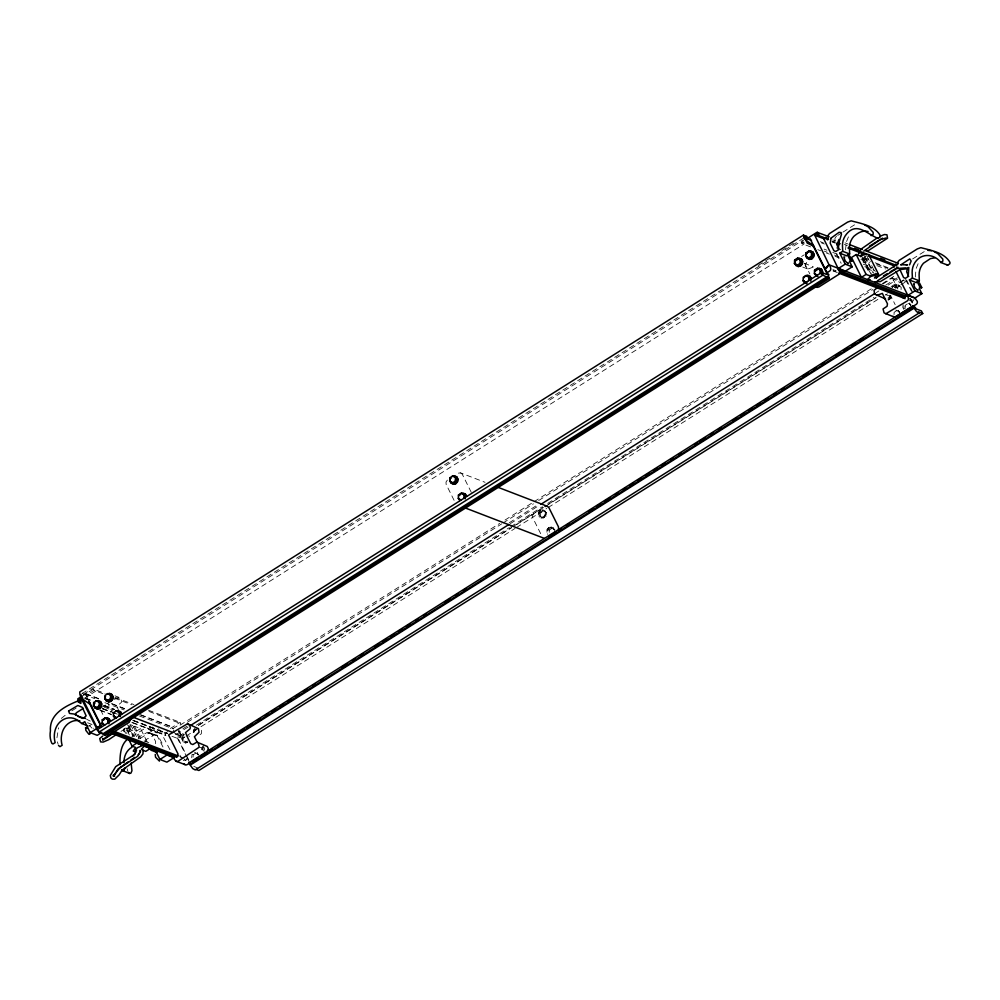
<?xml version="1.0" encoding="UTF-8"?>
<svg xmlns="http://www.w3.org/2000/svg" width="1000" height="1000" viewBox="0 0 1000 1000"><rect width="100%" height="100%" fill="white"/><g stroke="black" fill="none" stroke-linecap="round" stroke-linejoin="round"><path stroke-width="0.75" stroke-dasharray="5 3.75" d="M183.125 740.537L183.275 737.05L184.575 737.55L184.425 741.05L187.15 742.725L183.125 740.537L184.425 741.05M187.037 757.5L186.962 759.325L185.662 760.263L184.462 759.663M191.725 757.788L191.825 755.45M193.075 757.125L193.162 754.8L196.05 752.975L198.775 754.663L194.75 752.475L196.05 752.975M194.5 732.225L194.6 729.9L196.513 728.688M201.5 730.263L201.35 733.763L198.475 735.575L197.175 735.062M203.2 747.138L203.05 750.638L204.35 751.137M204.4 749.975L204.5 747.65M539.275 515.75L539.425 512.25L542.312 510.438L543.6 510.938L546.337 512.625L546.188 516.112L543.312 517.925L539.275 515.75L543.312 517.925M540.575 516.25L540.725 512.762L543.6 510.938M542.013 517.425L544.888 515.612L545.037 512.112L542.312 510.438M550.9 527.675L554.925 529.862L550.9 527.675L548.025 529.487L547.875 532.987L549.175 533.5M549.225 532.325L549.325 530L552.2 528.188M887.775 299.125L889.688 297.913L889.837 294.413M888.112 300.238L890.987 298.425L891.137 294.925M894.025 314.637L894.125 312.312L897 310.487L899.737 312.162L896.612 310.538M901.062 289.6L901.162 287.262L898.438 285.587L895.562 287.413L896.85 287.913L899.737 286.1L902.463 287.775M904.1 305.812L904 308.15L905.3 308.65M905.35 307.488L905.45 305.163L907.375 303.95M56.962 737.712L58.55 727.812M138.138 739.013L139.012 736.938L147.525 732.3L158.225 736.087L162.6 744.237L162.3 746.388M145.1 741.688L145.988 739.613L154.488 734.987M81.662 696.475L93.525 689.038L105.062 693.487M170.287 728.5L180.113 722.362L180.763 723.675L172.712 728.763M913.975 299.525L912.688 301.388L910.925 300.613L912.325 301.438L913.713 300.675L909.388 299.012M182.512 737.138L182.15 739.737L183.263 741.963M193.225 732.487L193.588 729.887L195.287 727.913M193.475 732.588L193.837 729.987M201.825 749.737L202.188 747.138L203.888 745.163M202.075 749.825L202.438 747.225M538.3 514.938L538.663 512.337L540.363 510.363L542.75 509.762L540.112 510.275L538.425 512.25L538.062 514.85L539.412 517.175M546.9 532.188L547.263 529.587L548.962 527.612L551.35 527.013L548.713 527.513L547.013 529.487L546.65 532.087L547.762 534.312M890.575 295.212L890.212 297.812L888.512 299.788M890.825 295.3L890.462 297.9L888.763 299.887M903.15 304.65L902.775 307.25L903.888 309.475M848.45 236.875L846.35 242.025L845.537 249.812M918.112 263.7L916.012 268.837L915.238 278.087M155.338 743.713L155.638 741.562L151.912 734.1L147.525 732.3M187.213 758.6L185.688 760.413L184.65 759.925M88.8 726.1L89.188 725.312L92.075 728.188M164.338 732.262L165.625 735.55L165.512 733.075L132.312 720.288M866.538 255.562L862.987 258.988M447.325 480.125L446.012 482.038L446.112 484.325L455.062 502.275M533.913 513.45L532.612 515.363L532.7 517.65L541.65 535.6M836.45 236.238L834.963 238.175L835 240.6M806.637 262.4L805.113 265.312L806.65 268.538L807.887 269.037L813.675 266.95M183.962 735.062L182.262 737.038L181.9 739.638L183.012 741.875L185.425 742.975L187.8 742.375M543.713 517.475L545.413 515.5L545.775 512.9L544.663 510.675M894.55 287.4L896.25 285.425L898.625 284.825L901.038 285.925M894.8 287.5L896.5 285.525M188.075 727.025L176.188 734.538L176.488 736.338M183.137 733.525L177.587 737.163L185.863 754.137M177.85 736.862L182.475 738.238L178.538 730.35M900.788 284.925L906.062 281.588L906.038 280.312M61.275 718.45L66.7 714.062M121 731.413L125.887 728.112L125.05 728.375L128.438 728.175L132.7 735.938M758.15 265.512L771.35 257.175M781.925 250.5L795.138 242.162M81.9 693.688L802.962 238.512M83.375 694.375L803.275 239.938M810.588 246.9L801.925 243.575L801.275 242.262L803.7 240.738M102.825 693.675L94.175 690.35L86.112 695.425L88.162 699.538M801.925 243.575L804.225 242.113M84.237 698.388L803.988 244.05M71.875 710.8L77.05 707.525M801.625 256.462L804.262 254.8M837.75 235.413L841.637 232.963M842.925 232.15L854.575 224.8M101.213 707.712L107.8 703.562M114.375 699.4L118.863 697.325L121.35 699.812L121.4 702.4L116.875 706.162L118.713 710.713M88.8 726.213L90.763 724.975M862.825 261.825L865.225 262.75L868.725 260.55M139.462 738.863L132.863 725.625L126.725 728.55L125.525 730.487L126.938 733.675M147.125 741.812L140.525 728.575L134.5 726.25L131.412 729.375L125.625 731.025M140.525 728.575L135.863 731.513L132.363 730.163C129.35 732.513 119.05 733.675 125.688 727.6L129.637 735.537M131.988 736.562L144.925 728.4L147.175 727.975L150.137 730.2L157.113 732.875L157.7 732.5L156.55 729.625L158.8 728.2M150.137 730.2L150.738 729.825L149.588 726.938M140.25 738.425L151.9 731.075L154.137 730.65L157.113 732.875M912.6 258.962L924.237 251.612M165.512 733.075L167.763 731.65M180.075 725.175L499.738 523.375M505.025 520.05L532.762 502.537M534.075 501.7L872.237 288.238M187.338 722.312L501.712 523.85M503.025 523.025L533.413 503.837M538.7 500.5L872.887 289.538M882.138 283.712L894.025 276.2M883.213 283.85L892.425 278.038L897.55 280M187.113 726.137L179.188 731.137L181.537 735.837L184.175 734.175M509.338 522.725L537.075 505.213M885.725 285.125L897.6 277.625M510.375 523.575L539.438 505.225M876.275 292.6L878.913 290.925M888.162 285.087L897.412 279.25M196.35 725.188L509.4 527.562M510.725 526.737L542.425 506.725M547.712 503.387L873.975 297.425M891.15 286.588L899.075 281.588M198.7 725L511.688 527.425M513.013 526.587L543.387 507.413M548.663 504.075L876.175 297.337M892.025 287.325L898.625 283.163M899.95 282.325L903.913 279.825M184.112 734.275L177.525 738.425L171.125 735.962M198.212 725.562L511.275 527.938M516.55 524.6L544.987 506.463M545.612 506.262L875.837 297.8M892.175 287.3L898.75 283.137M899.613 282.787L903.575 280.287M182.213 738.538L184.85 736.875M186.175 736.038L515.075 528.413M516.4 527.575L546.775 508.4M548.1 507.562L878.325 299.1M895.5 288.263L899.463 285.763M885.525 295.062L887.45 293.85M185.85 742.212L187.775 741.012M183.3 760.612L184.262 760M203.825 746.762L201.775 747.987L199.7 747.15M836.175 270.9L835.05 271.5L833.3 270.738M888.125 297.738L891.3 296.825L895.15 304.637M187.55 742.275L185.425 742.975M458.4 473.137L460.525 472.875L485.062 482.312M90.237 721.087L86.688 719.275M845.013 242.862L847.9 243.962M832.875 239.925L835.763 241.038M844.425 244.375L847.3 245.487M832.312 241.112L835.1 242.188L834.513 242.55L832.925 239.95M832.087 241.588L835.175 242.8M832.062 241.912L834.95 243.012M868.713 259.363L866.375 258.463L873.637 273.025M820.337 241.675L823.425 242.887M836.413 247.875L840.75 249.55M862.188 257.775L869.412 260.562M875.188 262.775L888.175 267.775M821.525 242.925L824.412 244.037M861.925 258.488L870.588 261.812M876.363 264.037L887.913 268.475M860.913 259.475L869.625 262.825M876.888 265.625L885.6 268.975M824.05 249.088L826.95 250.2M832.763 252.438L838.575 254.675M863.25 264.175L871.963 267.525M903.162 280.475L906.062 281.588M801.275 242.262L804.163 243.375M824.362 251.15L827.25 252.262M834.463 255.037L838.787 256.7M864.775 266.7L874.875 270.587M817.8 249.675L820.688 250.787M826.45 253.012L829.338 254.125M835.113 256.35L839.45 258.012M866.862 268.562L875.525 271.9M832.9 269.562L835.788 270.675M832.95 270.887L837.288 272.55M909.438 300.325L912.325 301.438M804.137 263.225L813.1 266.663M885.612 294.575L890.725 296.55M802.763 267.075L807.887 269.037M115.025 695.837L118.863 697.325M115.162 697.375L133.925 704.587M148.363 710.15L180.113 722.362M114.375 698.125L131.7 704.788M149.012 711.45L180.763 723.675M85.775 693.637L98.763 698.637M111.762 703.637L124.75 708.637M140.625 714.75L172.375 726.975M85.75 693.888L98.737 698.888M111.725 703.888L124.712 708.888M140.588 715L172.338 727.212M82.6 693.025L83.05 693.725M83.35 694.25L94.963 698.713M104.875 702.65L124.012 709.9M139.512 715.987L173.375 728.9M85.575 698.162L92.8 700.95M104.338 705.387L114.438 709.275M85.55 698.413L92.762 701.188M104.312 705.638L114.412 709.525M85.7 698.95L88.6 700.062M103.125 705.662L113.287 709.575M175.725 733.6L181.537 735.837M176.188 734.538L181.125 736.3L178.562 731.137M104.262 707.2L112.925 710.537M102.888 708.587L111.538 711.912M112.987 712.475L117.312 714.137M133.188 720.25L167.825 733.575M102.438 708.688L111.1 712.025M132.75 720.35L167.387 733.688M102.013 708.625L110.662 711.963M99.55 709.8L111.1 714.25M132.75 722.575L165.938 735.35M100.062 710.337L111.613 714.775M131.812 722.55L165.012 735.325M130.45 724.7L132.863 725.625M151.25 733.413L158.225 736.087M148.663 732.987L155.638 735.675M144.162 740.913L151.125 743.587M179.737 756.55L184.075 758.225M87.575 722.75L91.75 724.35L93.8 728.462M193.812 766.425L197.562 767.875M898.438 285.587L899.737 286.1M909.762 304.513L911.062 305.025L908.325 303.337M889.688 297.913L890.987 298.425M895.7 309.988L897 310.487M545.037 512.112L546.337 512.625M539.425 512.25L540.725 512.762M544.888 515.612L546.188 516.112M548.025 529.487L549.325 530M194.6 729.9L195.9 730.4M191.875 754.287L193.162 754.8M542.5 509.675L544.913 510.775L546.025 513L545.662 515.6L543.962 517.575L541.575 518.175L539.163 517.075M551.1 526.912L553.513 528.013L554.625 530.237M460.525 472.875L462.212 474.15L471.863 493.488M129.812 724.862L131.938 727.262L137.012 737.588M113.112 713.812L107.837 703.413M862.913 257.337L871.562 274.387M128.875 725.438L134.462 736.6M126.575 728L130.013 734.862M906.6 279.975L912.85 292.525M905.525 279.438L911.5 291.425M910.387 298.525L913.05 303.863M909.737 298.225L912.425 303.612M909.638 303.175L910.75 305.4M909.388 303.075L910.5 305.3M892.425 278.038L897.875 288.962M898.312 310.325L899.425 312.55M898.062 310.225L899.175 312.45M867.1 256.35L869.075 260.325M871.725 265.625L876.338 274.887M865.225 262.75L870.512 273.337M836.513 253.95L841.162 263.288M804.712 263.5L809.85 273.988M553.263 527.913L554.375 530.15M188.75 735.562L189.312 736.675M197.35 752.812L198.463 755.037M197.1 752.712L198.212 754.938M186.525 755.475L188.525 759.475M173.388 730.125L186.55 756.513M187.225 757.862L189.9 763.25M179.925 755.188L181.325 757.975M169.95 749.7L159.613 729.812M162.987 747.013L151.838 725.512M134.5 726.25L141.1 739.488M127.5 724.625L133.438 736.538M123.5 728.888L126.137 734.188M93.525 689.038L94.175 690.35M100.575 709.912L103.987 716.75M864.425 255.912L872.625 272.413M862.138 258.525L869.775 273.9M127.088 768.675L127.812 771.087M57.413 741.862L58.137 744.275"/><path stroke-width="1.5" d="M139.825 750.5L139.775 752.812L138.3 754.762M143.075 749.987L142.975 753.888L140.712 756.888L121.762 770.35M93.5 706.05L93.65 702.562L96.525 700.738L97.812 701.225L100.55 702.913L100.4 706.4L97.525 708.225L93.5 706.05L97.525 708.225M96.237 707.738L99.113 705.913L99.262 702.425L96.525 700.738M104.825 724.975L102.1 723.3L102.25 719.8L105.125 717.987L109.138 720.15L109 723.65L107.7 723.162L107.85 719.663L105.125 717.987M104.825 698.9L104.975 695.413L107.85 693.587L109.15 694.075L111.875 695.763L111.725 699.25L108.85 701.075L104.825 698.9L108.85 701.075M107.562 700.588L110.438 698.763L110.588 695.275L107.85 693.587M116.15 717.825L113.425 716.15L113.575 712.65L116.45 710.837L120.475 713L120.325 716.5L119.038 716.012L119.175 712.513L116.45 710.837M449.7 481.275L449.85 477.775L452.725 475.962L454.012 476.45L456.737 478.125L456.587 481.625L453.713 483.438L449.7 481.275L453.713 483.438M452.425 482.95L455.3 481.138L455.45 477.638L452.725 475.962M461.025 500.188L458.3 498.512L458.438 495.025L461.325 493.2L465.337 495.375L465.188 498.862M463.9 498.375L464.05 494.888L461.325 493.2M794.463 263.562L794.613 260.075L797.487 258.25L798.775 258.738L801.5 260.425L801.35 263.913L798.475 265.725L794.463 263.562L798.475 265.725M797.188 265.238L800.062 263.425L800.212 259.938L797.487 258.25M807.075 282.975L803.062 280.812L803.213 277.312L806.087 275.5L807.375 275.988L810.1 277.663L810 279.988M805.788 256.413L805.938 252.925L808.812 251.1L810.1 251.588L812.825 253.275L812.688 256.762L809.8 258.575L805.788 256.413L809.8 258.575M808.662 280.675L808.812 277.175L806.087 275.5M808.512 258.087L811.388 256.275L811.538 252.787L808.812 251.1M817.113 275.338L814.388 273.663L814.538 270.163L817.412 268.35L821.425 270.512L821.275 274.012M819.987 273.525L820.138 270.025L817.412 268.35M907.738 267.587L906.625 271.737L908.675 276.462M102.875 739.25L102.925 738.462L102.7 740.175L112.75 733.6M123.987 762.688C123.737 756.587 126.512 750.238 131.988 747.212M131.125 762.962L131.95 770.738L130.9 773.175L129.625 773.462L121.55 770.175M130.7 718.713L129.25 722.3L109.625 734.688A2.475 2.237 -68.9 0 1 107.362 734.75M75.438 714.875L76.312 712.8L83.375 708.337M124.975 768.062L123.938 770.5L122.662 770.788M94.175 703.138L93.812 705.738L94.925 707.962L97.338 709.062L99.725 708.462L101.425 706.488L101.788 703.888L100.675 701.663L98.263 700.562L95.875 701.162M94.425 703.238L94.062 705.837L95.175 708.062M105.5 695.987L105.138 698.587L106.25 700.812L108.663 701.925L111.05 701.312L112.75 699.338L113.112 696.737L112 694.513L109.588 693.413L107.2 694.013M450.375 478.363L450.012 480.962L451.125 483.188L453.525 484.288L455.913 483.688L457.612 481.712L457.975 479.113L456.863 476.887L454.45 475.775L452.075 476.375M810.725 281.15L811.087 278.55L809.975 276.325M822.05 274L822.412 271.4L821.3 269.175M822.3 274.1L822.663 271.5L821.55 269.262L819.15 268.163L816.762 268.762L815.062 270.75M908.838 267.362L908.275 275.413L907.738 276.837L905.35 278.337L903.562 277.512L899.663 269.062M909.575 264.862L911.15 261.012L909.788 258.888L900.775 264.9M155.225 754.412L155.562 757.237L159.45 761.112M848.438 262.925L848.062 263.712L845.163 260.837L843.838 257.013L844.725 257.025M918.112 289.738L917.725 290.525L914.837 287.65L913.5 283.825L914.388 283.837M858.512 253.9L861.137 249.075L876.275 238.562M140.6 751.1L137.625 756.3L118.088 768.988L113.588 776.213L113.425 774.812L113.7 775.987L114.787 776L113.338 776.038L119.7 767.962L128.375 761.8M122.2 770.025L119.138 774.862L114.763 779.163L112.238 779.125L110.862 777.95L110.3 775.512L115.712 766.65L135.137 754.038M876.275 278.312L878.562 274.363L868.662 254.513L866.287 253.888L859.7 255.888L856.2 254.537L851.538 257.475L861.438 277.337L866.1 274.4L869.6 275.75L876.188 273.75L878.562 274.363M838.95 239.475L836.963 244.925L839 249.65M187.537 723.75L189.5 725.2L190.338 727.375L190.062 728.825L185.55 732.6L188.025 738.425L190.738 743.7L192.812 744.55L196.925 742.087L198.3 743L199.213 747.175L178.3 761.125A2.475 2.237 -68.9 0 1 175.238 760.3C172.925 758.925 174.475 755.3 176.737 756.963L178.113 754.112L168.575 734.975L187.537 723.75L198.463 728.65L199.025 732.275L194.425 736.737L196.988 741.875M132.95 755.962L135.863 752.1M206.887 752.175L208.325 748.6L207.262 746.45L196.925 742.087M102.775 720.387L104.475 718.4L106.862 717.8L109.025 718.812L110.138 721.038M103.025 720.475L104.725 718.5L107.112 717.9L109.275 718.913L110.375 721.137M458.975 495.6L460.662 493.625L463.05 493.025L465.462 494.125L466.575 496.35M797.087 258.775L795.387 260.75L795.025 263.35L796.137 265.575M806.712 253.6L808.413 251.625M803.737 277.887L805.438 275.912L807.812 275.312L810.225 276.413L811.338 278.65M815.312 270.837L817.013 268.863M813.75 246.062C813.512 245.45 796.5 234.513 807.237 237.438L806.587 236.125L803.337 235.275L807.275 243.162L812.387 245.538L813.913 247.387L826.538 272.725L826.587 274.425L821.587 272.5L97.725 729.45L99.038 732.075L105.438 735.375L105.4 734.1M105.438 735.375L829.287 278.438L827.95 274.538L828.95 274.925L827.175 272.975L809.975 238.487M126.812 739.837C120.262 745.812 119.887 756.225 119.963 764.613M874.5 278.05L876.338 274.887L870.55 276.537L867.463 279.65M102.662 736.075L99.725 738.562L100.6 741.888L103.162 742.087L108.8 739.65L116.125 734.712M141.312 749.237L144.4 746.112L150.425 748.425L145.762 751.363L142.262 750.025M130.863 760.05L134.588 757.4M863.725 251.062L880.188 239.7L886.05 237.987M112.112 733.512L104.963 737.8M876.075 277.863L895.15 265.663M877.663 280.663L896.637 268.538L906.162 267.825M803.6 234.975L79.75 691.925C79.175 698.863 86.088 700.962 90.05 704.338L101.35 727M81.412 696.4L77.737 698.938L78.412 702L79.35 702.025L78.913 699.737L81.175 698.325L96.125 727.438L100.363 726L100.45 724.163L100.15 726.312L99.1 727.075C96.838 725.425 95.3 729.05 97.613 730.425A2.475 2.237 -68.9 0 0 99.525 731.6M806.112 239.2L817 232.275L829.137 236.75M915.625 298.1L829.038 264.775L814.75 235.238L817 233.825L818.512 235.425L828.612 239.312M82.163 698.7L79.912 700.125L81.062 703.012L80.475 703.388L77.5 701.15C64.662 706.4 49.262 714.388 50.425 730.8C49.737 735 49.988 739.5 51.875 743.363L52.987 743.975L55.163 742.625C52.488 733.05 56 721.45 66.388 718.3A15.8 14.262 -68.9 0 1 77.688 720.375L81.825 723.538L87.4 725.675M818.512 235.425L818.975 234.513L817.588 232.3M798.775 258.738L795.9 260.562L794.613 260.075M81.825 723.538L84.787 721.675L90.25 732.65L97.225 735.325L101.925 732.362M842.712 251.312L842.475 245.675A15.8 14.262 -68.9 0 1 846.8 233.75C857.237 221.462 867.725 234.675 878.062 238.337L880.212 236.95L880.325 235.562C874.55 225.637 861.287 223.6 851.162 220.837L847.6 222.113L829.488 233.55L828 235.487L828.138 239.5L827.55 239.875L825.962 237.262L823.7 238.688L838.188 268.6L845.15 271.275L852.2 266.825L845.225 264.15L839.762 253.175L842.712 251.312L849.675 253.988L849.438 248.363A15.8 14.262 -68.9 0 1 853.763 236.425C857.65 233.05 862.788 229.862 868.1 231.55M818.7 268.837L815.825 270.65L814.538 270.163M829.038 264.775L825.738 268.1L824.3 267.225M90.25 732.65L97.3 728.2L84.012 701.55L83.1 701.462M847.712 255.238L849.675 253.988M99.038 732.075L822.9 275.125L829.287 278.438M826.938 272.775L829.562 271.125A2.475 2.237 -68.9 0 0 830.525 267.762C830.713 264.613 826.95 264.662 827.212 267.45L826.087 268.05L824.338 267.288M838.188 268.6L845.225 264.15M103.175 733.662L827.025 276.712M103.688 734.712L827.55 277.762M869.112 280.287L870.125 279.65M128.775 739.488L132.075 746.1L136.738 743.162L142.75 745.475L137.363 747.712L135.425 750.35L136.588 750.8M875.125 282.6L877.45 281.137M877.95 287.175L874.025 290.4L874.625 294.088L885.512 298.925L883.575 297.525M190.725 725.362L509.062 524.4M540.763 504.387L874.95 293.425M149.425 748.763L151.5 750.35L153.475 749.112M895.9 271.425L907.85 295.413L914.825 298.087L921.862 293.65L914.9 290.963L909.425 279.988L912.387 278.125L919.35 280.812L919.112 275.175A15.8 14.262 -68.9 0 1 923.438 263.25L930.425 258.612L934.875 257.825M159.925 759.463L166.975 755.013L173.938 757.688L166.887 762.138L159.925 759.463L155.137 749.862M919.35 280.812L916.4 282.675L909.425 279.988M907.85 295.413L914.9 290.963M196.112 769.438L198.863 770.5L922.725 313.55L918.587 311.962L919.112 313L195.263 769.95L192.763 768.587L189.688 764.425L188.912 762.862L912.763 305.912L913.763 306.3M189.775 762.987L187.25 764.575A2.475 2.237 -68.9 0 1 184.2 763.75M192.4 761.325L197.675 758M200.3 756.338L205.575 753.012M548.625 536.45L551.075 534.9M553.538 533.35L556 531.8M192.55 761.575L196.513 759.075M200.475 756.575L204.438 754.075M209.713 750.738L212.362 749.075M217.638 745.738L220.287 744.062M233.487 735.725L236.137 734.062M238.775 732.387L244.062 729.062M246.7 727.387L251.988 724.05M257.275 720.713L259.913 719.05M265.2 715.713L267.838 714.05M271.8 711.55L275.763 709.05M279.725 706.538L283.688 704.038M287.65 701.538L291.613 699.038M295.575 696.538L299.538 694.038M303.5 691.538L307.462 689.038M312.75 685.7L315.387 684.025M320.675 680.7L323.312 679.025M341.812 667.35L347.088 664.013M352.375 660.688L355.012 659.013M360.3 655.675L362.938 654.013M374.825 646.513L378.787 644M382.75 641.5L386.712 639M390.675 636.5L394.637 634M398.6 631.5L402.575 629M406.538 626.5L410.5 623.987M415.775 620.662L418.425 618.987M423.7 615.65L426.35 613.987M444.837 602.312L450.125 598.975M455.4 595.638L458.05 593.975M463.325 590.638L465.975 588.975M485.788 576.462L489.75 573.962M493.713 571.462L497.675 568.962M501.637 566.462L505.6 563.95M518.812 555.612L521.45 553.95M550.513 535.6L553.15 533.938M558.438 530.6L561.075 528.938M566.362 525.6L569 523.938M588.812 511.425L592.775 508.925M596.737 506.425L600.7 503.925M604.663 501.413L609.95 498.088M615.237 494.75L617.875 493.075M623.162 489.75L625.8 488.075M629.763 485.575L633.725 483.075M637.688 480.575L641.65 478.075M645.612 475.575L649.575 473.062M653.538 470.562L657.5 468.062M661.462 465.562L665.425 463.062M670.713 459.725L673.35 458.062M678.637 454.725L681.275 453.05M694.488 444.712L697.138 443.05M699.775 441.388L705.062 438.05M710.337 434.712L712.987 433.038M718.263 429.712L720.913 428.038M732.8 420.538L736.762 418.038M740.725 415.538L744.688 413.025M748.65 410.525L752.613 408.025M756.575 405.525L760.537 403.025M764.5 400.525L768.462 398.025M773.75 394.688L776.388 393.025M781.675 389.688L784.312 388.013M802.8 376.337L808.088 373.013M813.375 369.675L816.012 368M821.3 364.663L823.938 363M835.825 355.5L839.788 353M843.75 350.487L847.712 347.987M851.675 345.487L855.638 342.987M859.6 340.487L863.562 337.987M876.775 329.65L879.412 327.975M905.837 311.3L911.125 307.962M189.688 764.425L913.55 307.488L916.612 311.637L919.112 313M190.688 764.812L914.538 307.863M869.412 246.2L882.588 238.137M883.475 275.963L887.412 273.575M890.05 271.975L897.938 267.188M876.562 295.475L882.35 293.387L887.487 303.863L887.05 306.3L883.05 308.962L884.087 312.913L894.663 317.262L916.15 304.45A2.475 2.237 -68.9 0 0 917.113 301.087L915.212 298.587M860.65 256.675L861.838 256.163M879.837 236.388L884.325 234.55L886.95 234.762L887.55 238.212L867.275 251.287L865.638 249.675M861.45 254.737L863.737 254.537M810.8 251.025L808.162 251.525L806.462 253.5L806.1 256.1L807.212 258.325L809.625 259.425L812.013 258.825L813.7 256.85L814.062 254.25L812.962 252.025L810.55 250.925M809.375 259.337L811.762 258.738L813.45 256.762L813.812 254.163L812.712 251.925M798.05 266.488L800.438 265.887L802.125 263.913L802.487 261.312L801.388 259.075M805.688 276.012L808.062 275.413M452.325 476.475L454.7 475.875M453.275 484.188L455.662 483.587L457.362 481.613L457.725 479.012L456.613 476.788M107.45 694.112L109.838 693.512M96.125 701.263L98.513 700.662M108.413 701.825L110.8 701.225L112.5 699.25L112.863 696.65L111.75 694.412M97.088 708.975L99.475 708.375L101.175 706.4L101.538 703.8L100.425 701.562M115.8 711.25L118.188 710.65L120.6 711.762L121.7 713.988M116.05 711.35L118.438 710.75M871.1 235.65L873.238 234.262L873.112 232.25L868.025 226.737L864.6 224.938M912.387 278.125L912.138 272.5A15.8 14.262 -68.9 0 1 916.462 260.562C923.288 252.662 935.013 254.537 940.763 262.462L942.913 261.087L942.775 259.075L937.688 253.55L934.262 251.75M940.763 262.462L947.725 265.15L949.875 263.762L950 262.375C944.212 252.45 930.95 250.413 920.837 247.65L917.275 248.938L899.163 260.363L897.663 262.3L897.712 264.738M885.7 313.812L907.188 301A2.475 2.237 -68.9 0 0 908.162 297.638C908.35 294.488 904.587 294.538 904.85 297.325L903.725 297.938L901.975 297.175M837.575 268.7L839.488 271.212A2.475 2.237 -68.9 0 1 838.512 274.575L818.888 286.962L817.025 287.387L815.413 286.475M906.087 268.863L900.15 269.587L880.3 281.625L874.8 281.762M544.987 506.463L547.125 506.2L548.812 507.488L558.45 526.812L558.538 529.1M135.675 752.025L133.238 751.075L135.588 747.45L132.075 746.1M901.062 264.725L907.65 264.9M927.8 250.338L931.425 250.763M77.713 716.275L85.588 718.487M905.938 264.613L907.025 264.8M811.538 252.787L812.825 253.275M805.938 252.925L807.225 253.412M811.388 256.275L812.688 256.762M800.212 259.938L801.5 260.425M820.138 270.025L821.425 270.512M800.062 263.425L801.35 263.913M814.388 273.663L817.487 275.262M808.812 277.175L810.1 277.663M803.062 280.812L806.162 282.413M455.45 477.638L456.737 478.125M449.85 477.775L451.138 478.263M455.3 481.138L456.587 481.625M464.05 494.888L465.337 495.375M458.438 495.025L459.738 495.513M458.3 498.512L459.588 499M110.588 695.275L111.875 695.763M110.438 698.763L111.725 699.25M99.262 702.425L100.55 702.913M93.65 702.562L94.938 703.05M119.175 712.513L120.475 713M99.113 705.913L100.4 706.4M113.575 712.65L114.862 713.138M113.425 716.15L116.538 717.75M107.85 719.663L109.138 720.15M102.25 719.8L103.537 720.288M102.1 723.3L103.387 723.787M849.338 244.525L862.325 249.525M865.212 250.637L898.413 263.412M854.525 248.263L858.85 249.925M880.5 258.263L884.825 259.925M837.262 242.638L840.15 243.75M848.812 247.087L866.137 253.75M869.013 254.862L896.438 265.413M814.75 235.238L824.85 239.125M836.388 243.575L839.275 244.688M847.938 248.012L865.263 254.688M868.138 255.787L894.125 265.788M804.275 237.675L811.538 240.475M839.762 253.175L846.725 255.85M808.075 242.938L812.438 244.613M838.825 270.325L906.663 296.425M840.113 272.35L905.05 297.337M838.725 273.1L905.113 298.65M498.05 487.312L547.125 506.2M464.65 507.713L544.025 538.263M133.613 717.387L172.825 732.487M78.913 699.737L81.8 700.85M114.8 731.562L178.3 756M112.3 731.888L175.8 756.325M112.062 731.938L177 756.938M188.912 762.862L189.9 763.25M112 733.55L174.05 757.425M151.5 750.35L157.075 752.5M176.038 761.175L184.988 764.625M109.9 693.875L111.062 694.338M817.975 276.575L815.812 275.575L814.7 273.337M806.637 283.725L804.488 282.725L803.375 280.487M946.6 264.562L947.725 265.15M876.938 237.75L878.062 238.337M129.625 773.462L128.175 772.288M893.05 316.363L894.663 317.262M86.85 728.413L85.562 727.6L85.887 730.425L88.9 734.287L89.787 734.3L89.612 732.8M119.288 712.212L120.662 713.125M914.375 306.525L916.413 309L921.413 310.925L922.725 313.55M88.863 701.325L89.9 703.012M58.5 745.475L59.962 746.65L62.125 745.312C59.462 735.738 62.962 724.125 73.35 720.987A15.8 14.262 -68.9 0 1 79.837 720.837M919.137 288.163L921.862 293.65M895.625 264.088L896.575 265.988M893.375 265.5L894.175 267.113M912.763 305.912L913.55 307.488M856.2 254.537L866.1 274.4M849.463 261.337L852.2 266.825M821.587 272.5L822.9 275.125M806.35 256.2L807.463 258.425M814.95 273.438L816.062 275.663M803.625 280.587L804.737 282.812M465.213 494.025L466.325 496.262M450.262 481.05L451.375 483.288M458.85 498.3L459.963 500.525M458.612 498.2L459.712 500.425M120.35 711.663L121.463 713.888M105.388 698.688L106.5 700.913M113.987 715.925L115.1 718.15M113.737 715.837L114.85 718.062M102.662 723.075L103.775 725.3M102.413 722.987L103.525 725.212M88.85 700.9L101.3 725.875M81.088 694.812L82.75 698.138M82.975 700.312L82.987 701.225M831.1 238.088L830.175 243.238L833.888 250.7L835.675 251.525L838.062 250.025L838.6 248.588L838.525 244.188L841.475 234.2L841.075 232.562L839.05 232.325L831.1 238.088M68.587 711.025L69.5 713.438L74.488 714.087L81.912 718.175L83.275 718.4L86.137 715.85L82.25 707.288L77.85 705.487L68.587 711.025M795.138 260.65L794.775 263.25L795.888 265.475L798.3 266.575L800.675 265.975L802.375 264L802.738 261.4L801.625 259.175L799.225 258.075L796.838 258.675L795.138 260.65M852.062 260.637L851.688 261.425L850.387 260.6L847.463 254.725L849.887 256.262L852.062 260.637M921.725 287.45L921.35 288.238L920.062 287.425L917.125 281.537L919.55 283.087L921.725 287.45"/></g></svg>
